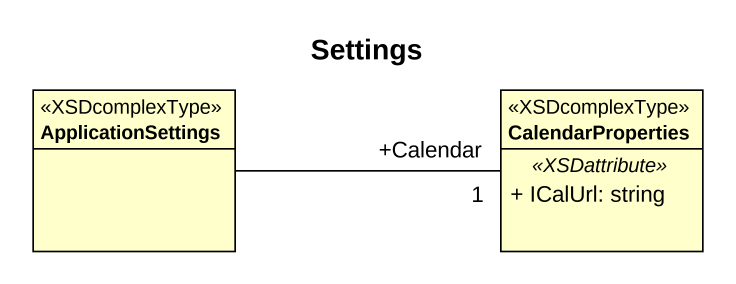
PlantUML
@startuml
title Settings
hide circle
hide empty members
skinparam classAttributeIconSize 0
class ApplicationSettings <<XSDcomplexType>>
class CalendarProperties <<XSDcomplexType>> {
  .. <<XSDattribute>> ..
  + ICalUrl: string
}
ApplicationSettings -right- "+Calendar\n1" CalendarProperties
@enduml
